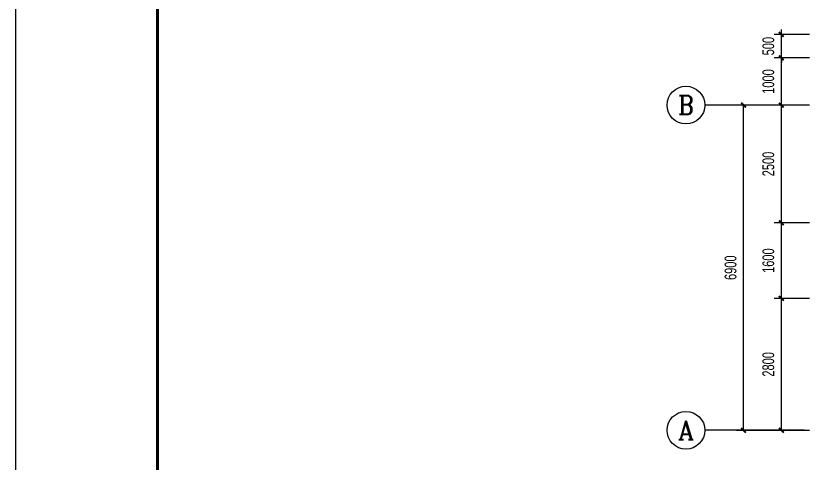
# Model space of a CAD drawing. Extents: x 141823 to 183823, y -39186 to 56515.
# Drawn here: x 141823 to 158607, y -28466 to -18976 of the extents above; entities that cross this region are included whole.
import ezdxf
from ezdxf.enums import TextEntityAlignment as Align

# ---------------------------------------------------------------- set-up
doc = ezdxf.new("R2010")
doc.units = 0
doc.header["$LTSCALE"] = 1000
doc.header["$MEASUREMENT"] = 0
for name, color, linetype in [('AXIS', 3, 'Continuous'), ('AXIS_TEXT', 7, 'Continuous'), ('HIDE_B', 7, 'Continuous'), ('图框', 7, 'Continuous')]:
    doc.layers.add(name, color=color, linetype=linetype)
doc.styles.add('_TCH_AXIS', font='COMPLEX', dxfattribs={"bigfont": 'GBCBIG'})
doc.styles.add('COMPLEX', font='COMPLEX')
doc.styles.add('DIM_FONT', font='hztxt_e.shx', dxfattribs={"width": 0.7, "bigfont": 'hztxt.shx'})
doc.dimstyles.new('DIMN50', dxfattribs={"dimtxt": 250, "dimasz": 100, "dimexe": 150, "dimexo": 150, "dimgap": 150, "dimtad": 1, "dimdec": 0, "dimzin": 0, "dimdsep": 46, "dimtxsty": 'DIM_FONT', "dimblk": 'ARCHTICK', "dimcen": 0.09, "dimclrt": 7, "dimazin": 2, "dimtfac": 1, "dimtdec": 0, "dimtix": 1, "dimtmove": 2, "dimatfit": 3, "dimldrblk": 'ARCHTICK', "dimfxl": 0, "dimtolj": 1, "dimtzin": 0, "dimarcsym": 0})

# ---------------------------------------------------------------- blocks, each defined once
blk = doc.blocks.new('_ArchTick')
at = {"color": 0, "linetype": 'ByBlock', "const_width": 0.4}
blk.add_lwpolyline([(-0.5, -0.5), (0.5, 0.5)], dxfattribs=at)
blk = doc.blocks.new('*D113')
at = {"layer": 'AXIS', "color": 0, "lineweight": -2}
for p, q in [((158636, -24969), (157889, -24969)), ((158039, -27769), (158039, -24969)), ((158636, -27769), (157889, -27769))]:
    blk.add_line(p, q, dxfattribs=at)
at = {"layer": 'Defpoints', "color": 0}
for p in [(158039, -24969), (158786, -24969), (158786, -27769)]:
    blk.add_point(p, dxfattribs=at)
at = {"layer": 'AXIS', "color": 0, "lineweight": -2, "xscale": 100, "yscale": 100, "zscale": 100}
for p, rotation in [((158039, -24969), 90), ((158039, -27769), 270)]:
    blk.add_blockref('_ArchTick', p, dxfattribs=dict(at, rotation=rotation))
at = {"layer": 'AXIS', "color": 7, "insert": (157764, -26369), "char_height": 250, "attachment_point": 5, "rotation": 90, "style": 'DIM_FONT'}
blk.add_mtext('\\A1;2800', dxfattribs=at)
blk = doc.blocks.new('*D114')
at = {"layer": 'AXIS', "color": 0, "lineweight": -2}
for p, q in [((158636, -23368), (157889, -23368)), ((158039, -24969), (158039, -23368)), ((158636, -24969), (157889, -24969))]:
    blk.add_line(p, q, dxfattribs=at)
at = {"layer": 'Defpoints', "color": 0}
for p in [(158039, -23368), (158786, -23368), (158786, -24969)]:
    blk.add_point(p, dxfattribs=at)
at = {"layer": 'AXIS', "color": 0, "lineweight": -2, "xscale": 100, "yscale": 100, "zscale": 100}
for p, rotation in [((158039, -23368), 90), ((158039, -24969), 270)]:
    blk.add_blockref('_ArchTick', p, dxfattribs=dict(at, rotation=rotation))
at = {"layer": 'AXIS', "color": 7, "insert": (157764, -24169), "char_height": 250, "attachment_point": 5, "rotation": 90, "style": 'DIM_FONT'}
blk.add_mtext('\\A1;1600', dxfattribs=at)
blk = doc.blocks.new('*D115')
at = {"layer": 'AXIS', "color": 0, "lineweight": -2}
for p, q in [((158636, -20869), (157889, -20869)), ((158039, -23368), (158039, -20869)), ((158636, -23368), (157889, -23368))]:
    blk.add_line(p, q, dxfattribs=at)
at = {"layer": 'Defpoints', "color": 0}
for p in [(158039, -20869), (158786, -20869), (158786, -23368)]:
    blk.add_point(p, dxfattribs=at)
at = {"layer": 'AXIS', "color": 0, "lineweight": -2, "xscale": 100, "yscale": 100, "zscale": 100}
for p, rotation in [((158039, -20869), 90), ((158039, -23368), 270)]:
    blk.add_blockref('_ArchTick', p, dxfattribs=dict(at, rotation=rotation))
at = {"layer": 'AXIS', "color": 7, "insert": (157764, -22119), "char_height": 250, "attachment_point": 5, "rotation": 90, "style": 'DIM_FONT'}
blk.add_mtext('\\A1;2500', dxfattribs=at)
blk = doc.blocks.new('*D116')
at = {"layer": 'AXIS', "color": 0, "lineweight": -2}
for p, q in [((158636, -19869), (157889, -19869)), ((158039, -20869), (158039, -19869)), ((158636, -20869), (157889, -20869))]:
    blk.add_line(p, q, dxfattribs=at)
at = {"layer": 'Defpoints', "color": 0}
for p in [(158039, -19869), (158786, -19869), (158786, -20869)]:
    blk.add_point(p, dxfattribs=at)
at = {"layer": 'AXIS', "color": 0, "lineweight": -2, "xscale": 100, "yscale": 100, "zscale": 100}
for p, rotation in [((158039, -19869), 90), ((158039, -20869), 270)]:
    blk.add_blockref('_ArchTick', p, dxfattribs=dict(at, rotation=rotation))
at = {"layer": 'AXIS', "color": 7, "insert": (157764, -20369), "char_height": 250, "attachment_point": 5, "rotation": 90, "style": 'DIM_FONT'}
blk.add_mtext('\\A1;1000', dxfattribs=at)
blk = doc.blocks.new('*D117')
at = {"layer": 'AXIS', "color": 0, "lineweight": -2}
for p, q in [((158039, -19369), (158039, -19269)), ((158636, -19369), (157889, -19369)), ((158039, -19869), (158039, -19369)), ((158636, -19869), (157889, -19869)), ((158039, -19869), (158039, -19969))]:
    blk.add_line(p, q, dxfattribs=at)
at = {"layer": 'Defpoints', "color": 0}
for p in [(158039, -19369), (158786, -19369), (158786, -19869)]:
    blk.add_point(p, dxfattribs=at)
at = {"layer": 'AXIS', "color": 0, "lineweight": -2, "xscale": 100, "yscale": 100, "zscale": 100}
for p, rotation in [((158039, -19369), 270), ((158039, -19869), 90)]:
    blk.add_blockref('_ArchTick', p, dxfattribs=dict(at, rotation=rotation))
at = {"layer": 'AXIS', "color": 7, "insert": (157764, -19619), "char_height": 250, "attachment_point": 5, "rotation": 90, "style": 'DIM_FONT'}
blk.add_mtext('\\A1;500', dxfattribs=at)
blk = doc.blocks.new('*D118')
at = {"layer": 'AXIS', "color": 0, "lineweight": -2}
for p, q in [((157970, -20869), (157089, -20869)), ((157239, -27769), (157239, -20869)), ((157970, -27769), (157089, -27769))]:
    blk.add_line(p, q, dxfattribs=at)
at = {"layer": 'Defpoints', "color": 0}
for p in [(157239, -20869), (158120, -20869), (158120, -27769)]:
    blk.add_point(p, dxfattribs=at)
at = {"layer": 'AXIS', "color": 0, "lineweight": -2, "xscale": 100, "yscale": 100, "zscale": 100}
for p, rotation in [((157239, -20869), 90), ((157239, -27769), 270)]:
    blk.add_blockref('_ArchTick', p, dxfattribs=dict(at, rotation=rotation))
at = {"layer": 'AXIS', "color": 7, "insert": (156964, -24319), "char_height": 250, "attachment_point": 5, "rotation": 90, "style": 'DIM_FONT'}
blk.add_mtext('\\A1;6900', dxfattribs=at)
blk = doc.blocks.new('_AXISO')
blk.add_circle((0, 0), 0.5)
at = {"layer": 'AXIS_TEXT', "style": 'COMPLEX', "width": 1.041667}
blk.add_attdef('A', text='', height=0.56, dxfattribs=at).set_placement((-0.25, -0.28), (0.25, -0.28), align=Align.FIT)

msp = doc.modelspace()

# ---------------------------------------------------------------- linework, layer by layer
at = {"layer": 'AXIS'}
for p, q in [((158520.4, -20868.6), (156418.8, -20868.6)), ((158520.4, -27768.6), (156418.8, -27768.6))]:
    msp.add_line(p, q, dxfattribs=at)
at = {"layer": 'HIDE_B', "flags": 128}
msp.add_lwpolyline([(144823.3, -37186.1), (144823.3, -37186.1), (144823.3, -37186.1), (144823.3, -10486.1), (144823.3, -10486.1), (144823.3, -10486.1), (182823.3, -10486.1), (182823.3, -10486.1), (182823.3, -10486.1), (182823.3, -10486.1), (182823.3, -10486.1), (182823.3, -10486.1), (182823.3, -37186.1), (182823.3, -37186.1), (144823.3, -37186.1)], close=True, dxfattribs=at)
at = {"layer": '图框', "linetype": 'Continuous'}
msp.add_lwpolyline([(141823.3, -9486.1), (183823.3, -9486.1), (183823.3, -39186.1), (141823.3, -39186.1)], close=True, dxfattribs=at)
at = {"layer": '图框', "linetype": 'Continuous', "const_width": 60}
msp.add_lwpolyline([(182823.3, -10486.1), (144823.3, -10486.1), (144823.3, -38186.1), (182823.3, -38186.1), (182823.3, -10486.1)], dxfattribs=at)

# ---------------------------------------------------------------- block references
at = {"layer": 'AXIS'}
ref = msp.add_blockref('_AXISO', (156018.8, -20868.6), dxfattribs=dict(at, xscale=800, yscale=800, zscale=800))
ref.add_attrib('A', 'B', dxfattribs={"layer": 'AXIS_TEXT', "height": 406.4, "style": '_TCH_AXIS'}).set_placement((155854.3, -21071.8), (156183.3, -21071.8), align=Align.FIT)
ref = msp.add_blockref('_AXISO', (156018.8, -27768.6), dxfattribs=dict(at, xscale=800, yscale=800, zscale=800))
ref.add_attrib('A', 'A', dxfattribs={"layer": 'AXIS_TEXT', "height": 396.5, "style": '_TCH_AXIS'}).set_placement((155848.9, -27966.8), (156188.7, -27966.8), align=Align.FIT)

# ---------------------------------------------------------------- dimensions: what is measured, and where the dimension line sits
for p1, p2, picture, middle in [((158785.8, -19868.6), (158785.8, -19368.6), '*D117', (157764.2, -19618.6)), ((158785.8, -20868.6), (158785.8, -19868.6), '*D116', (157764.2, -20368.6)), ((158785.8, -23368.4), (158785.8, -20868.6), '*D115', (157764.2, -22118.5)), ((158785.8, -24968.6), (158785.8, -23368.4), '*D114', (157764.2, -24168.5)), ((158785.8, -27768.6), (158785.8, -24968.6), '*D113', (157764.2, -26368.6))]:
    dim = msp.add_aligned_dim(p1=p1, p2=p2, distance=746.6, dimstyle='DIMN50', dxfattribs=at)
    dim.commit()
    dim.dimension.update_dxf_attribs({"geometry": picture, "text_midpoint": middle})
dim = msp.add_linear_dim(base=(157239.2, -20868.6), p1=(158120.4, -27768.6), p2=(158120.4, -20868.6), angle=90, dimstyle='DIMN50', dxfattribs=at)
dim.commit()
dim.dimension.update_dxf_attribs({"geometry": '*D118', "text_midpoint": (156964.2, -24318.6), "dimtype": 161})

doc.saveas('drawing.dxf')
